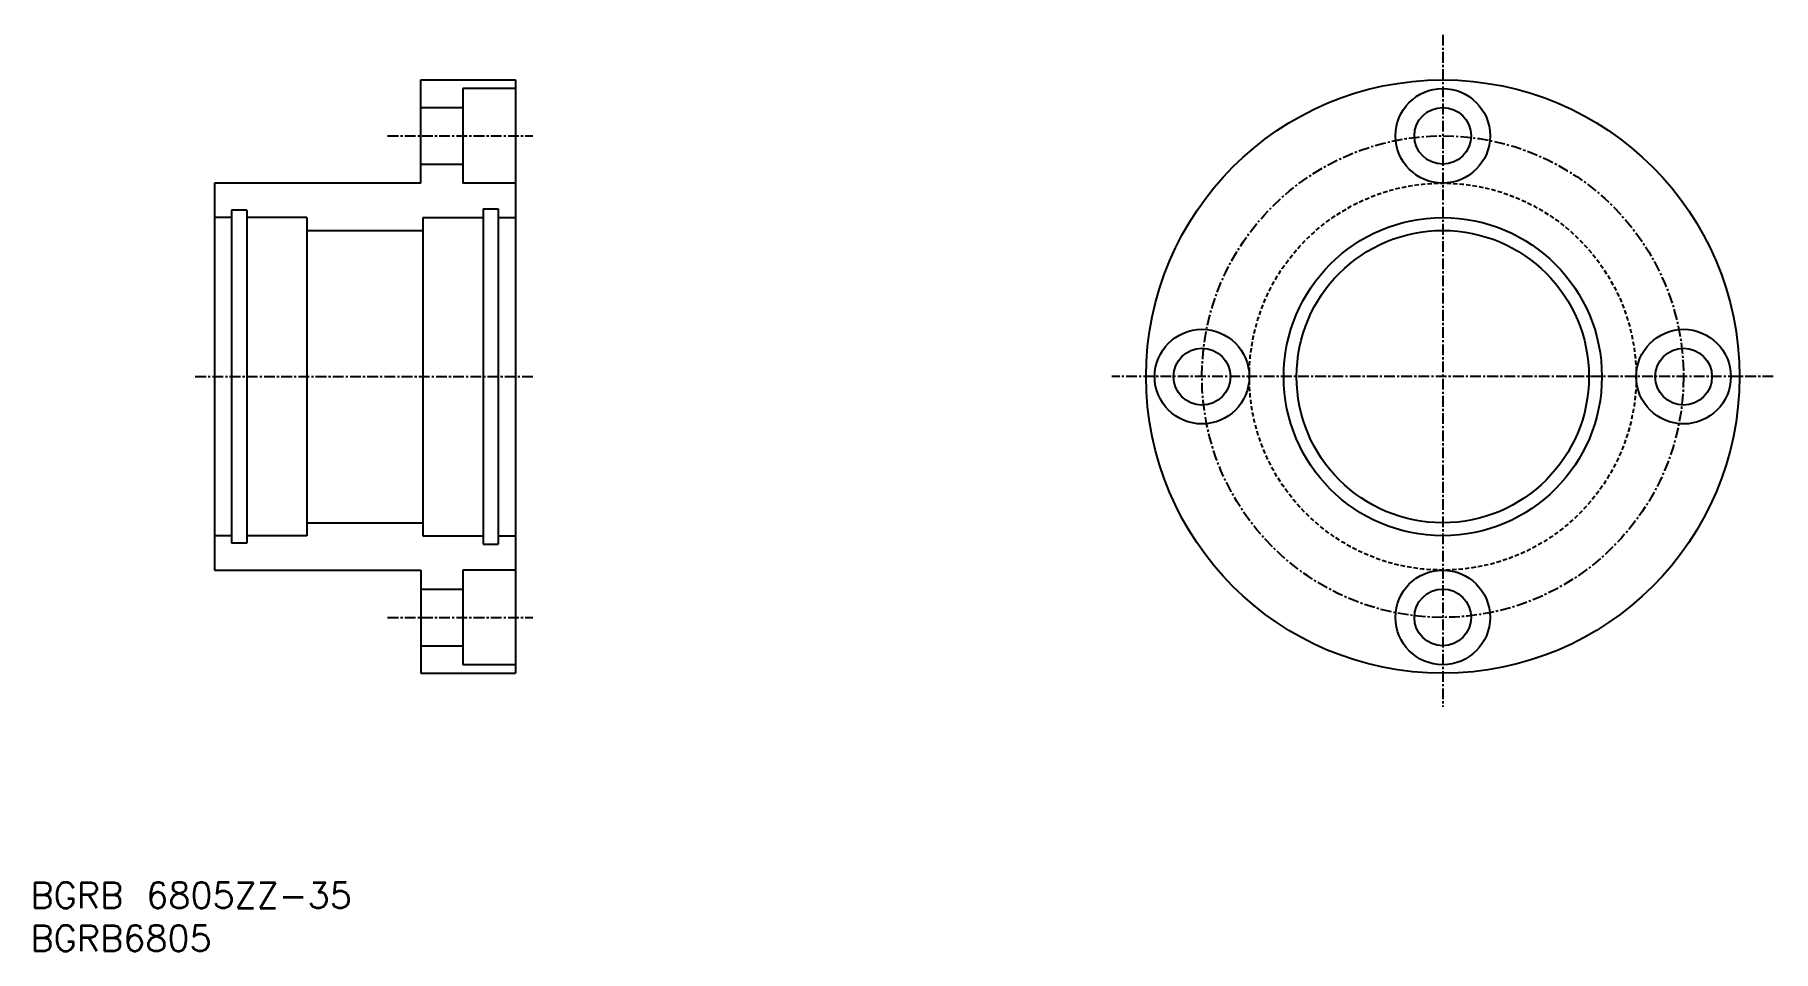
# Model space of a CAD drawing. Extents: x 45 to 247, y 37 to 144.
import ezdxf
from ezdxf.enums import TextEntityAlignment as Align

# ---------------------------------------------------------------- set-up
doc = ezdxf.new("R2010")
doc.units = 0
doc.linetypes.add('CENTER', pattern=[2, 1.25, -0.25, 0.25, -0.25])
doc.linetypes.add('DASHED', pattern=[0.75, 0.5, -0.25])
doc.layers.get('0').update_dxf_attribs({"linetype": 'CONTINUOUS'})
doc.layers.add('CENTER', color=1, linetype='CENTER')
doc.styles.get("Standard").update_dxf_attribs({"font": 'txt.shx', "bigfont": 'extfont.shx'})

msp = doc.modelspace()

# ---------------------------------------------------------------- linework, layer by layer
at = {"color": 7, "linetype": 'CONTINUOUS'}
for p, q in [((90.19, 126.61), (90.19, 138.61)), ((90.19, 138.61), (101.19, 138.61)), ((95.09, 137.61), (95.09, 126.61)), ((101.19, 137.61), (95.09, 137.61)), ((101.19, 138.61), (101.19, 69.61)), ((90.19, 135.41), (95.09, 135.41)), ((90.19, 128.81), (95.09, 128.81)), ((66.19, 126.61), (66.19, 81.61)), ((90.19, 126.61), (66.19, 126.61)), ((101.19, 126.61), (95.09, 126.61)), ((69.94, 123.46), (68.19, 123.46)), ((68.19, 123.46), (68.19, 84.76)), ((69.94, 123.46), (69.94, 84.76)), ((97.44, 123.61), (97.44, 84.61)), ((97.44, 123.61), (99.19, 123.61)), ((99.19, 123.61), (99.19, 84.61)), ((68.19, 122.61), (66.19, 122.61)), ((76.94, 122.61), (69.94, 122.61)), ((76.94, 122.61), (76.94, 85.61)), ((90.44, 122.61), (90.44, 85.61)), ((90.44, 122.61), (97.44, 122.61)), ((99.19, 122.61), (101.19, 122.61)), ((76.94, 121.11), (90.44, 121.11)), ((76.94, 87.11), (90.44, 87.11)), ((68.19, 85.61), (66.19, 85.61)), ((76.94, 85.61), (69.94, 85.61)), ((90.44, 85.61), (97.44, 85.61)), ((99.19, 85.61), (101.19, 85.61)), ((69.94, 84.76), (68.19, 84.76)), ((97.44, 84.61), (99.19, 84.61)), ((66.19, 81.61), (90.19, 81.61)), ((90.19, 81.61), (90.19, 69.61)), ((95.09, 81.61), (95.09, 70.61)), ((101.19, 81.61), (95.09, 81.61)), ((90.19, 79.41), (95.09, 79.41)), ((90.19, 72.81), (95.09, 72.81)), ((90.19, 69.61), (101.19, 69.61)), ((101.19, 70.61), (95.09, 70.61))]:
    msp.add_line(p, q, dxfattribs=at)
for centre, radius in [((209.03, 104.11), 34.5), ((209.03, 132.11), 5.5), ((209.03, 132.11), 3.3), ((209.03, 104.11), 18.5), ((209.03, 104.11), 17), ((181.03, 104.11), 5.5), ((237.03, 104.11), 5.5), ((181.03, 104.11), 3.3), ((237.03, 104.11), 3.3), ((209.03, 76.11), 5.5), ((209.03, 76.11), 3.3)]:
    msp.add_circle(centre, radius, dxfattribs=at)
at = {"color": 3, "linetype": 'DASHED'}
msp.add_circle((209.03, 104.11), 22.5, dxfattribs=at)
at = {"layer": 'CENTER', "color": 1, "linetype": 'CENTER'}
for p, q in [((209.03, 143.86), (209.03, 65.73)), ((86.33, 132.11), (103.22, 132.11)), ((63.96, 104.11), (103.42, 104.11)), ((247.46, 104.11), (170.55, 104.11)), ((86.33, 76.11), (103.22, 76.11))]:
    msp.add_line(p, q, dxfattribs=at)
msp.add_circle((209.03, 104.11), 28, dxfattribs=at)

# ---------------------------------------------------------------- texts
at = {"color": 7, "linetype": 'CONTINUOUS'}
for s, p in [('BGRB 6805ZZ-35', (44.78, 43.8)), ('BGRB6805', (44.78, 38.8))]:
    msp.add_text(s, height=3, dxfattribs=at).set_placement(p, align=Align.MIDDLE_LEFT)

doc.saveas('drawing.dxf')
